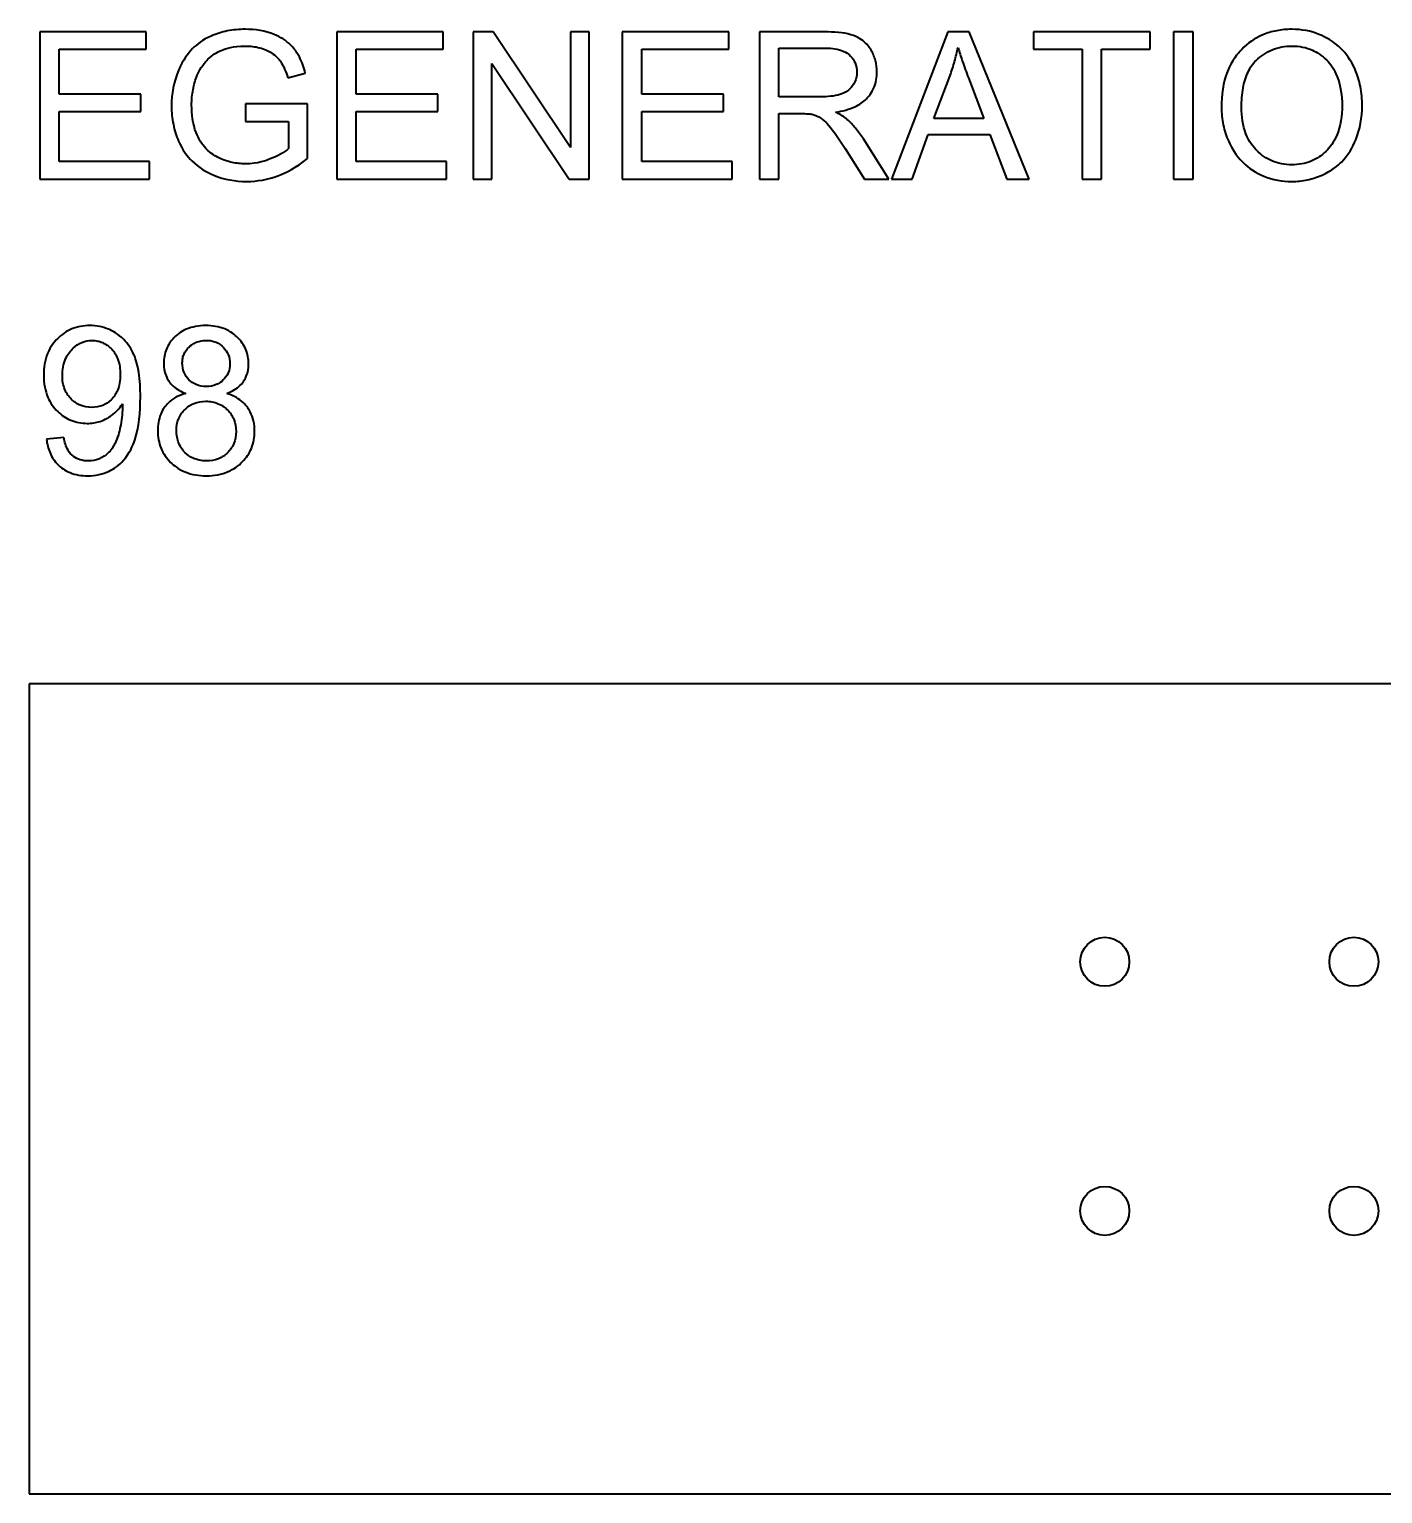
# Model space of a CAD drawing. Header units: millimetres. Extents: x 0 to 5945, y 0 to 4205.
# Drawn here: x 4345.27 to 4359.07, y 2998.68 to 3013.61 of the extents above; entities that cross this region are included whole.
import ezdxf

# ---------------------------------------------------------------- set-up
doc = ezdxf.new("R2010")
doc.units = ezdxf.units.MM
doc.header["$LTSCALE"] = 5
doc.layers.add('가시적인 것(ISO)', color=3, linetype='Continuous', lineweight=40)

msp = doc.modelspace()

# ---------------------------------------------------------------- linework, layer by layer
at = {"layer": '가시적인 것(ISO)'}
for p, q in [((4346.4621, 3013.5796), (4345.376, 3013.5796)), ((4345.376, 3013.5796), (4345.376, 3012.0796)), ((4346.4621, 3013.4024), (4346.4621, 3013.5796)), ((4349.4907, 3013.5796), (4348.4045, 3013.5796)), ((4348.4045, 3013.5796), (4348.4045, 3012.0796)), ((4349.4907, 3013.4024), (4349.4907, 3013.5796)), ((4350.0006, 3013.5796), (4349.7971, 3013.5796)), ((4349.7971, 3013.5796), (4349.7971, 3012.0796)), ((4350.7895, 3012.402), (4350.0006, 3013.5796)), ((4350.9792, 3013.5796), (4350.7895, 3013.5796)), ((4350.7895, 3013.5796), (4350.7895, 3012.402)), ((4350.9792, 3012.0796), (4350.9792, 3013.5796)), ((4352.4026, 3013.5796), (4351.3165, 3013.5796)), ((4351.3165, 3013.5796), (4351.3165, 3012.0796)), ((4352.4026, 3013.4024), (4352.4026, 3013.5796)), ((4353.379, 3013.5796), (4352.7136, 3013.5796)), ((4352.7136, 3013.5796), (4352.7136, 3012.0796)), ((4354.6366, 3013.5796), (4354.0604, 3012.0796)), ((4354.8516, 3013.5796), (4354.6366, 3013.5796)), ((4355.4644, 3012.0796), (4354.8516, 3013.5796)), ((4356.6991, 3013.5796), (4355.5101, 3013.5796)), ((4355.5101, 3013.5796), (4355.5101, 3013.4024)), ((4356.6991, 3013.4024), (4356.6991, 3013.5796)), ((4357.1359, 3013.5796), (4356.9369, 3013.5796)), ((4356.9369, 3013.5796), (4356.9369, 3012.0796)), ((4357.1359, 3012.0796), (4357.1359, 3013.5796)), ((4345.5749, 3012.9439), (4345.5749, 3013.4024)), ((4345.5749, 3013.4024), (4346.4621, 3013.4024)), ((4348.6035, 3012.9439), (4348.6035, 3013.4024)), ((4348.6035, 3013.4024), (4349.4907, 3013.4024)), ((4351.5154, 3012.9439), (4351.5154, 3013.4024)), ((4351.5154, 3013.4024), (4352.4026, 3013.4024)), ((4352.9125, 3012.9176), (4352.9125, 3013.4138)), ((4352.9125, 3013.4138), (4353.387, 3013.4138)), ((4355.5101, 3013.4024), (4356.004, 3013.4024)), ((4356.004, 3013.4024), (4356.004, 3012.0796)), ((4356.2029, 3013.4024), (4356.6991, 3013.4024)), ((4356.2029, 3012.0796), (4356.2029, 3013.4024)), ((4347.9061, 3013.1108), (4348.0844, 3013.16)), ((4349.9869, 3012.0796), (4349.9869, 3013.2572)), ((4349.9869, 3013.2572), (4350.7757, 3012.0796)), ((4354.4926, 3012.6947), (4354.6584, 3013.1348)), ((4354.8447, 3013.1108), (4355.0025, 3012.6947)), ((4346.4061, 3012.9439), (4345.5749, 3012.9439)), ((4346.4061, 3012.7667), (4346.4061, 3012.9439)), ((4349.4347, 3012.9439), (4348.6035, 3012.9439)), ((4349.4347, 3012.7667), (4349.4347, 3012.9439)), ((4352.3466, 3012.9439), (4351.5154, 3012.9439)), ((4352.3466, 3012.7667), (4352.3466, 3012.9439)), ((4353.339, 3012.9176), (4352.9125, 3012.9176)), ((4345.5749, 3012.2568), (4345.5749, 3012.7667)), ((4345.5749, 3012.7667), (4346.4061, 3012.7667)), ((4348.1073, 3012.8444), (4347.4728, 3012.8444)), ((4347.4728, 3012.8444), (4347.4728, 3012.6672)), ((4348.1073, 3012.2888), (4348.1073, 3012.8444)), ((4348.6035, 3012.2568), (4348.6035, 3012.7667)), ((4348.6035, 3012.7667), (4349.4347, 3012.7667)), ((4351.5154, 3012.2568), (4351.5154, 3012.7667)), ((4351.5154, 3012.7667), (4352.3466, 3012.7667)), ((4352.9125, 3012.0796), (4352.9125, 3012.7461)), ((4352.9125, 3012.7461), (4353.1423, 3012.7461)), ((4347.4728, 3012.6672), (4347.9129, 3012.6672)), ((4347.9129, 3012.6672), (4347.9129, 3012.3894)), ((4355.0025, 3012.6947), (4354.4926, 3012.6947)), ((4354.0341, 3012.0796), (4353.7746, 3012.4877)), ((4354.2708, 3012.0796), (4354.4354, 3012.5335)), ((4354.4354, 3012.5335), (4355.0642, 3012.5335)), ((4355.0642, 3012.5335), (4355.238, 3012.0796)), ((4353.5871, 3012.3917), (4353.786, 3012.0796)), ((4346.4964, 3012.2568), (4345.5749, 3012.2568)), ((4346.4964, 3012.0796), (4346.4964, 3012.2568)), ((4349.525, 3012.2568), (4348.6035, 3012.2568)), ((4349.525, 3012.0796), (4349.525, 3012.2568)), ((4352.4369, 3012.2568), (4351.5154, 3012.2568)), ((4352.4369, 3012.0796), (4352.4369, 3012.2568)), ((4345.376, 3012.0796), (4346.4964, 3012.0796)), ((4348.4045, 3012.0796), (4349.525, 3012.0796)), ((4349.7971, 3012.0796), (4349.9869, 3012.0796)), ((4350.7757, 3012.0796), (4350.9792, 3012.0796)), ((4351.3165, 3012.0796), (4352.4369, 3012.0796)), ((4352.7136, 3012.0796), (4352.9125, 3012.0796)), ((4353.786, 3012.0796), (4354.0341, 3012.0796)), ((4354.0604, 3012.0796), (4354.2708, 3012.0796)), ((4355.238, 3012.0796), (4355.4644, 3012.0796)), ((4356.004, 3012.0796), (4356.2029, 3012.0796)), ((4356.9369, 3012.0796), (4357.1359, 3012.0796)), ((4345.6218, 3009.4431), (4345.4446, 3009.4271)), ((4345.2698, 3006.9317), (4345.2698, 2998.6767)), ((4397.6755, 3006.9317), (4345.2698, 3006.9317)), ((4345.2698, 2998.6767), (4397.6776, 2998.6767))]:
    msp.add_line(p, q, dxfattribs=at)
for centre in [(4356.2358, 3004.0996), (4358.7758, 3004.0996), (4356.2358, 3001.5596), (4358.7758, 3001.5596)]:
    msp.add_circle(centre, 0.2499, dxfattribs=at)
for points, knots in [([(4347.4716, 3013.6059), (4347.41, 3013.6059), (4347.3484, 3013.6007), (4347.2313, 3013.5776), (4347.1764, 3013.5607), (4347.0372, 3013.499), (4346.978, 3013.4527), (4346.8894, 3013.3631), (4346.8366, 3013.2946), (4346.7431, 3013.0706), (4346.7205, 3012.9488), (4346.7205, 3012.8227)], [-0.14721235, -0.14721235, -0.14721235, -0.14721235, -0.12577569, -0.12577569, -0.10570776, -0.10570776, -0.07281635, -0.07281635, -0.03782908, -0.03782908, 0, 0, 0, 0]), ([(4348.0844, 3013.16), (4348.07, 3013.2165), (4348.0504, 3013.2729), (4347.991, 3013.3871), (4347.9574, 3013.4248), (4347.8872, 3013.4931), (4347.8299, 3013.5271), (4347.6741, 3013.5903), (4347.5735, 3013.6059), (4347.4716, 3013.6059)], [-0.067842558, -0.067842558, -0.067842558, -0.067842558, -0.059986485, -0.059986485, -0.050508001, -0.050508001, -0.030565171, -0.030565171, 0, 0, 0, 0]), ([(4353.9129, 3013.1703), (4353.9129, 3013.2098), (4353.9081, 3013.2487), (4353.8876, 3013.3243), (4353.8724, 3013.3597), (4353.8355, 3013.4213), (4353.809, 3013.4585), (4353.7257, 3013.5244), (4353.6828, 3013.541), (4353.5701, 3013.573), (4353.4726, 3013.5796), (4353.379, 3013.5796)], [-0.082554785, -0.082554785, -0.082554785, -0.082554785, -0.067756942, -0.067756942, -0.053186986, -0.053186986, -0.040859191, -0.040859191, -0.028070578, -0.028070578, 0, 0, 0, 0]), ([(4358.1431, 3013.6059), (4358.0906, 3013.6059), (4358.0382, 3013.6015), (4357.9382, 3013.5824), (4357.8911, 3013.5685), (4357.7644, 3013.5144), (4357.6933, 3013.4644), (4357.5907, 3013.3589), (4357.5313, 3013.2878), (4357.4416, 3013.0596), (4357.4251, 3012.9339), (4357.4251, 3012.8101)], [-0.19143466, -0.19143466, -0.19143466, -0.19143466, -0.15889809, -0.15889809, -0.12834058, -0.12834058, -0.07348679, -0.07348679, -0.03714084, -0.03714084, 0, 0, 0, 0]), ([(4358.86, 3012.8273), (4358.86, 3012.8923), (4358.8545, 3012.9573), (4358.8304, 3013.0811), (4358.8128, 3013.1393), (4358.7439, 3013.2978), (4358.6902, 3013.3628), (4358.5678, 3013.4864), (4358.4813, 3013.5294), (4358.338, 3013.589), (4358.242, 3013.6059), (4358.1431, 3013.6059)], [-0.064805132, -0.064805132, -0.064805132, -0.064805132, -0.059813218, -0.059813218, -0.055125454, -0.055125454, -0.046553542, -0.046553542, -0.029657398, -0.029657398, 0, 0, 0, 0]), ([(4346.9823, 3013.1371), (4347.0157, 3013.215), (4347.0614, 3013.2703), (4347.1324, 3013.3412), (4347.1821, 3013.3714), (4347.2718, 3013.4088), (4347.3462, 3013.4355), (4347.4728, 3013.4355)], [-0.13493773, -0.13493773, -0.13493773, -0.13493773, -0.09396152, -0.09396152, -0.03797361, -0.03797361, 0, 0, 0, 0]), ([(4347.4728, 3013.4355), (4347.5218, 3013.4355), (4347.5706, 3013.43), (4347.6686, 3013.4035), (4347.7104, 3013.3834), (4347.7888, 3013.3337), (4347.8145, 3013.3022), (4347.8629, 3013.2327), (4347.8875, 3013.1728), (4347.9061, 3013.1108)], [-0.03972874, -0.03972874, -0.03972874, -0.03972874, -0.034245701, -0.034245701, -0.028384178, -0.028384178, -0.019408776, -0.019408776, 0, 0, 0, 0]), ([(4353.387, 3013.4138), (4353.4206, 3013.4138), (4353.455, 3013.4117), (4353.5158, 3013.4016), (4353.5436, 3013.3944), (4353.5994, 3013.3707), (4353.6233, 3013.3542), (4353.6644, 3013.312), (4353.6801, 3013.2888), (4353.7031, 3013.2332), (4353.7083, 3013.2021), (4353.7083, 3013.1703)], [-0.044529044, -0.044529044, -0.044529044, -0.044529044, -0.035100792, -0.035100792, -0.027223574, -0.027223574, -0.018065146, -0.018065146, -0.009540984, -0.009540984, 0, 0, 0, 0]), ([(4354.6584, 3013.1348), (4354.6753, 3013.182), (4354.6907, 3013.2298), (4354.7178, 3013.3255), (4354.7296, 3013.3735), (4354.7395, 3013.4218)], [-0.029857862, -0.029857862, -0.029857862, -0.029857862, -0.014809288, -0.014809288, 0, 0, 0, 0]), ([(4354.7395, 3013.4218), (4354.7524, 3013.3763), (4354.7678, 3013.3282), (4354.8023, 3013.2263), (4354.8236, 3013.1673), (4354.8447, 3013.1108)], [-0.032235987, -0.032235987, -0.032235987, -0.032235987, -0.018074124, -0.018074124, 0, 0, 0, 0]), ([(4357.6298, 3012.8079), (4357.6298, 3012.875), (4357.6343, 3012.9442), (4357.6564, 3013.0652), (4357.6721, 3013.12), (4357.7173, 3013.2148), (4357.7448, 3013.2552), (4357.8267, 3013.3342), (4357.8821, 3013.3718), (4358.0064, 3013.4235), (4358.0743, 3013.4355), (4358.1443, 3013.4355)], [-0.092052934, -0.092052934, -0.092052934, -0.092052934, -0.071879861, -0.071879861, -0.055129058, -0.055129058, -0.040392514, -0.040392514, -0.020979978, -0.020979978, 0, 0, 0, 0]), ([(4358.1443, 3013.4355), (4358.181, 3013.4355), (4358.2175, 3013.4321), (4358.2883, 3013.4174), (4358.3219, 3013.4065), (4358.3969, 3013.3725), (4358.4502, 3013.3411), (4358.5332, 3013.2551), (4358.5733, 3013.2025), (4358.6416, 3013.0291), (4358.6553, 3012.929), (4358.6553, 3012.8296)], [-0.15161363, -0.15161363, -0.15161363, -0.15161363, -0.12207907, -0.12207907, -0.09353157, -0.09353157, -0.05586867, -0.05586867, -0.02982063, -0.02982063, 0, 0, 0, 0]), ([(4353.7083, 3013.1703), (4353.7083, 3013.1493), (4353.7057, 3013.1287), (4353.6951, 3013.0881), (4353.6872, 3013.0687), (4353.6598, 3013.0197), (4353.6407, 3012.9998), (4353.5931, 3012.9609), (4353.5602, 3012.9478), (4353.479, 3012.9229), (4353.4078, 3012.9176), (4353.339, 3012.9176)], [-0.040242655, -0.040242655, -0.040242655, -0.040242655, -0.037314167, -0.037314167, -0.034373453, -0.034373453, -0.029455851, -0.029455851, -0.020655215, -0.020655215, 0, 0, 0, 0]), ([(4353.4911, 3012.7621), (4353.5597, 3012.7716), (4353.6302, 3012.7886), (4353.7347, 3012.8383), (4353.7732, 3012.8639), (4353.8266, 3012.9185), (4353.8598, 3012.9567), (4353.9042, 3013.0641), (4353.9129, 3013.1166), (4353.9129, 3013.1703)], [-0.10714134, -0.10714134, -0.10714134, -0.10714134, -0.06378522, -0.06378522, -0.03487676, -0.03487676, -0.01609894, -0.01609894, 0, 0, 0, 0]), ([(4346.9251, 3012.8353), (4346.9251, 3012.8879), (4346.9296, 3012.9402), (4346.9489, 3013.0418), (4346.9631, 3013.0902), (4346.9823, 3013.1371)], [-0.030997459, -0.030997459, -0.030997459, -0.030997459, -0.015215266, -0.015215266, 0, 0, 0, 0]), ([(4346.7205, 3012.8227), (4346.7205, 3012.7597), (4346.7261, 3012.6971), (4346.7505, 3012.5764), (4346.7684, 3012.5193), (4346.8322, 3012.3755), (4346.8796, 3012.3123), (4346.9965, 3012.1954), (4347.0754, 3012.1499), (4347.2577, 3012.0741), (4347.3705, 3012.0544), (4347.4865, 3012.0544)], [-0.097650624, -0.097650624, -0.097650624, -0.097650624, -0.086665002, -0.086665002, -0.076173329, -0.076173329, -0.059229411, -0.059229411, -0.034793682, -0.034793682, 0, 0, 0, 0]), ([(4347.475, 3012.2339), (4347.4288, 3012.2339), (4347.3831, 3012.2387), (4347.293, 3012.2587), (4347.2497, 3012.2736), (4347.1731, 3012.3094), (4347.1209, 3012.3376), (4347.0267, 3012.437), (4346.994, 3012.4922), (4346.9369, 3012.6413), (4346.9251, 3012.7398), (4346.9251, 3012.8353)], [-0.12211164, -0.12211164, -0.12211164, -0.12211164, -0.0958701, -0.0958701, -0.06970771, -0.06970771, -0.04783715, -0.04783715, -0.02864602, -0.02864602, 0, 0, 0, 0]), ([(4353.1423, 3012.7461), (4353.1636, 3012.7461), (4353.1871, 3012.7457), (4353.2224, 3012.7435), (4353.2394, 3012.742), (4353.2532, 3012.7393)], [-0.010708453, -0.010708453, -0.010708453, -0.010708453, -0.00424469, -0.00424469, 0, 0, 0, 0]), ([(4353.2532, 3012.7393), (4353.2771, 3012.7333), (4353.2997, 3012.724), (4353.3497, 3012.6964), (4353.3705, 3012.6794), (4353.4242, 3012.6258), (4353.4765, 3012.5634), (4353.5871, 3012.3917)], [-0.1274947, -0.1274947, -0.1274947, -0.1274947, -0.09903411, -0.09903411, -0.06125337, -0.06125337, 0, 0, 0, 0]), ([(4353.61, 3012.6878), (4353.5946, 3012.7014), (4353.577, 3012.7138), (4353.5378, 3012.7383), (4353.5142, 3012.7509), (4353.4911, 3012.7621)], [-0.01385098, -0.01385098, -0.01385098, -0.01385098, -0.007715528, -0.007715528, 0, 0, 0, 0]), ([(4357.4251, 3012.8101), (4357.4251, 3012.7497), (4357.4311, 3012.6899), (4357.4561, 3012.5721), (4357.4747, 3012.5154), (4357.5266, 3012.3995), (4357.5691, 3012.3233), (4357.7038, 3012.1906), (4357.778, 3012.1417), (4357.9488, 3012.0709), (4358.0447, 3012.0544), (4358.1431, 3012.0544)], [-0.14192818, -0.14192818, -0.14192818, -0.14192818, -0.11405002, -0.11405002, -0.08635519, -0.08635519, -0.05547227, -0.05547227, -0.02951929, -0.02951929, 0, 0, 0, 0]), ([(4358.142, 3012.2248), (4358.1065, 3012.2248), (4358.0712, 3012.2278), (4358.0033, 3012.2409), (4357.9712, 3012.2505), (4357.8809, 3012.289), (4357.8291, 3012.3258), (4357.7517, 3012.405), (4357.708, 3012.458), (4357.6421, 3012.625), (4357.6298, 3012.717), (4357.6298, 3012.8079)], [-0.13049479, -0.13049479, -0.13049479, -0.13049479, -0.1101568, -0.1101568, -0.09082187, -0.09082187, -0.05382285, -0.05382285, -0.02726036, -0.02726036, 0, 0, 0, 0]), ([(4358.6553, 3012.8296), (4358.6553, 3012.7263), (4358.6416, 3012.6197), (4358.5721, 3012.4552), (4358.5336, 3012.4032), (4358.447, 3012.3188), (4358.3975, 3012.2852), (4358.2779, 3012.2358), (4358.2106, 3012.2248), (4358.142, 3012.2248)], [-0.08165834, -0.08165834, -0.08165834, -0.08165834, -0.056858224, -0.056858224, -0.038828354, -0.038828354, -0.020596198, -0.020596198, 0, 0, 0, 0]), ([(4358.1431, 3012.0544), (4358.1964, 3012.0544), (4358.2493, 3012.0597), (4358.353, 3012.0815), (4358.4028, 3012.0978), (4358.5537, 3012.1653), (4358.6159, 3012.2205), (4358.7191, 3012.3241), (4358.7648, 3012.4053), (4358.8407, 3012.5893), (4358.86, 3012.7071), (4358.86, 3012.8273)], [-0.080528144, -0.080528144, -0.080528144, -0.080528144, -0.075447995, -0.075447995, -0.070426102, -0.070426102, -0.059696953, -0.059696953, -0.036044141, -0.036044141, 0, 0, 0, 0]), ([(4353.7746, 3012.4877), (4353.75, 3012.5257), (4353.7233, 3012.5628), (4353.6684, 3012.6296), (4353.6402, 3012.6599), (4353.61, 3012.6878)], [-0.025939873, -0.025939873, -0.025939873, -0.025939873, -0.012351476, -0.012351476, 0, 0, 0, 0]), ([(4347.9129, 3012.3894), (4347.867, 3012.3485), (4347.8009, 3012.3135), (4347.6887, 3012.2681), (4347.5987, 3012.2339), (4347.475, 3012.2339)], [-0.10828226, -0.10828226, -0.10828226, -0.10828226, -0.03709685, -0.03709685, 0, 0, 0, 0]), ([(4347.4865, 3012.0544), (4347.5964, 3012.0544), (4347.7027, 3012.0744), (4347.8853, 3012.1435), (4347.9886, 3012.1942), (4348.1073, 3012.2888)], [-0.10416444, -0.10416444, -0.10416444, -0.10416444, -0.04552945, -0.04552945, 0, 0, 0, 0]), ([(4345.8882, 3010.5853), (4345.8242, 3010.5853), (4345.7617, 3010.5749), (4345.6473, 3010.5277), (4345.599, 3010.4942), (4345.5258, 3010.4207), (4345.4857, 3010.3724), (4345.4282, 3010.23), (4345.4171, 3010.1545), (4345.4171, 3010.0788)], [-0.11186411, -0.11186411, -0.11186411, -0.11186411, -0.0778584, -0.0778584, -0.04605762, -0.04605762, -0.02271146, -0.02271146, 0, 0, 0, 0]), ([(4346.4026, 3009.8604), (4346.4026, 3009.9417), (4346.3985, 3010.0281), (4346.3713, 3010.2052), (4346.3496, 3010.2598), (4346.311, 3010.3465), (4346.2768, 3010.3992), (4346.1783, 3010.4985), (4346.1201, 3010.5302), (4346.0163, 3010.5735), (4345.9534, 3010.5853), (4345.8882, 3010.5853)], [-0.056113582, -0.056113582, -0.056113582, -0.056113582, -0.051257589, -0.051257589, -0.04541962, -0.04541962, -0.033726092, -0.033726092, -0.019563725, -0.019563725, 0, 0, 0, 0]), ([(4347.0703, 3010.5853), (4347.0348, 3010.5853), (4346.9991, 3010.5825), (4346.9321, 3010.5699), (4346.9008, 3010.5608), (4346.8328, 3010.5315), (4346.7882, 3010.5056), (4346.7121, 3010.4267), (4346.6862, 3010.3888), (4346.6489, 3010.2989), (4346.6404, 3010.2496), (4346.6404, 3010.1989)], [-0.079215251, -0.079215251, -0.079215251, -0.079215251, -0.062986053, -0.062986053, -0.048094577, -0.048094577, -0.029171034, -0.029171034, -0.015208512, -0.015208512, 0, 0, 0, 0]), ([(4347.5059, 3010.1943), (4347.5059, 3010.245), (4347.4973, 3010.2943), (4347.4584, 3010.388), (4347.4295, 3010.4289), (4347.3669, 3010.4911), (4347.3253, 3010.5258), (4347.2016, 3010.5758), (4347.136, 3010.5853), (4347.0703, 3010.5853)], [-0.094920708, -0.094920708, -0.094920708, -0.094920708, -0.067464587, -0.067464587, -0.040012889, -0.040012889, -0.019709417, -0.019709417, 0, 0, 0, 0]), ([(4345.6069, 3010.0731), (4345.6069, 3010.1038), (4345.6094, 3010.1346), (4345.6206, 3010.1925), (4345.6288, 3010.2195), (4345.6613, 3010.2928), (4345.6901, 3010.3281), (4345.7438, 3010.3789), (4345.773, 3010.399), (4345.8396, 3010.4267), (4345.8747, 3010.4332), (4345.911, 3010.4332)], [-0.046111422, -0.046111422, -0.046111422, -0.046111422, -0.039327366, -0.039327366, -0.033084761, -0.033084761, -0.021625911, -0.021625911, -0.010902216, -0.010902216, 0, 0, 0, 0]), ([(4345.911, 3010.4332), (4345.9292, 3010.4332), (4345.9474, 3010.4316), (4345.9825, 3010.4246), (4345.9993, 3010.4194), (4346.0494, 3010.3979), (4346.0788, 3010.3764), (4346.1279, 3010.3262), (4346.1524, 3010.294), (4346.1906, 3010.1974), (4346.198, 3010.1424), (4346.198, 3010.088)], [-0.063336708, -0.063336708, -0.063336708, -0.063336708, -0.055260838, -0.055260838, -0.047437096, -0.047437096, -0.031127035, -0.031127035, -0.01632712, -0.01632712, 0, 0, 0, 0]), ([(4346.8302, 3010.2057), (4346.8302, 3010.2209), (4346.8316, 3010.236), (4346.8373, 3010.2653), (4346.8416, 3010.2793), (4346.8593, 3010.3209), (4346.877, 3010.3454), (4346.9121, 3010.38), (4346.9359, 3010.4008), (4347.0046, 3010.4289), (4347.0389, 3010.4344), (4347.0738, 3010.4344)], [-0.06015247, -0.06015247, -0.06015247, -0.06015247, -0.050619123, -0.050619123, -0.041399421, -0.041399421, -0.022243914, -0.022243914, -0.01045809, -0.01045809, 0, 0, 0, 0]), ([(4347.0738, 3010.4344), (4347.0915, 3010.4344), (4347.1092, 3010.4329), (4347.1432, 3010.4263), (4347.1592, 3010.4214), (4347.2033, 3010.4024), (4347.2284, 3010.3845), (4347.2706, 3010.3408), (4347.287, 3010.3168), (4347.3107, 3010.2595), (4347.3161, 3010.2279), (4347.3161, 3010.1954)], [-0.038272807, -0.038272807, -0.038272807, -0.038272807, -0.032965267, -0.032965267, -0.027941351, -0.027941351, -0.018596484, -0.018596484, -0.009730318, -0.009730318, 0, 0, 0, 0]), ([(4346.6404, 3010.1989), (4346.6404, 3010.1734), (4346.6428, 3010.148), (4346.6531, 3010.0997), (4346.6607, 3010.0771), (4346.6838, 3010.0293), (4346.7033, 3009.9979), (4346.7751, 3009.9342), (4346.8202, 3009.9107), (4346.8668, 3009.8936)], [-0.052292432, -0.052292432, -0.052292432, -0.052292432, -0.040172235, -0.040172235, -0.028776376, -0.028776376, -0.014885918, -0.014885918, 0, 0, 0, 0]), ([(4347.0749, 3009.9645), (4347.0388, 3009.9645), (4347.0031, 3009.9701), (4346.9419, 3009.9957), (4346.9174, 3010.0125), (4346.8757, 3010.0548), (4346.8597, 3010.0787), (4346.8355, 3010.1376), (4346.8302, 3010.1714), (4346.8302, 3010.2057)], [-0.038902299, -0.038902299, -0.038902299, -0.038902299, -0.028107668, -0.028107668, -0.019092695, -0.019092695, -0.010293669, -0.010293669, 0, 0, 0, 0]), ([(4347.3161, 3010.1954), (4347.3161, 3010.164), (4347.3108, 3010.1333), (4347.2849, 3010.0716), (4347.2651, 3010.0476), (4347.2273, 3010.0103), (4347.2033, 3009.9942), (4347.1438, 3009.9698), (4347.1096, 3009.9645), (4347.0749, 3009.9645)], [-0.032591259, -0.032591259, -0.032591259, -0.032591259, -0.026334274, -0.026334274, -0.019259396, -0.019259396, -0.010407132, -0.010407132, 0, 0, 0, 0]), ([(4347.2841, 3009.8936), (4347.3104, 3009.9035), (4347.3361, 3009.9156), (4347.3818, 3009.9435), (4347.402, 3009.9588), (4347.4551, 3010.0113), (4347.4727, 3010.0462), (4347.4989, 3010.1096), (4347.5059, 3010.1515), (4347.5059, 3010.1943)], [-0.029006907, -0.029006907, -0.029006907, -0.029006907, -0.024582619, -0.024582619, -0.020589708, -0.020589708, -0.012840748, -0.012840748, 0, 0, 0, 0]), ([(4345.4171, 3010.0788), (4345.4171, 3010.0387), (4345.4203, 3009.9984), (4345.4346, 3009.9226), (4345.4451, 3009.8872), (4345.4837, 3009.7978), (4345.5175, 3009.7498), (4345.5995, 3009.6708), (4345.6433, 3009.641), (4345.7463, 3009.5981), (4345.8027, 3009.5883), (4345.8607, 3009.5883)], [-0.074584449, -0.074584449, -0.074584449, -0.074584449, -0.062584917, -0.062584917, -0.051538206, -0.051538206, -0.033489182, -0.033489182, -0.017391124, -0.017391124, 0, 0, 0, 0]), ([(4345.9064, 3009.7507), (4345.8662, 3009.7507), (4345.8269, 3009.7573), (4345.7545, 3009.7875), (4345.7237, 3009.809), (4345.6749, 3009.8583), (4345.65, 3009.8897), (4345.6141, 3009.978), (4345.6069, 3010.0254), (4345.6069, 3010.0731)], [-0.064461308, -0.064461308, -0.064461308, -0.064461308, -0.046062921, -0.046062921, -0.028598463, -0.028598463, -0.014318977, -0.014318977, 0, 0, 0, 0]), ([(4346.198, 3010.088), (4346.198, 3010.0583), (4346.1958, 3010.0283), (4346.1858, 3009.9728), (4346.1785, 3009.9471), (4346.1553, 3009.8924), (4346.1357, 3009.8593), (4346.079, 3009.804), (4346.0509, 3009.785), (4345.9832, 3009.757), (4345.9452, 3009.7507), (4345.9064, 3009.7507)], [-0.05841259, -0.05841259, -0.05841259, -0.05841259, -0.046277464, -0.046277464, -0.035383398, -0.035383398, -0.021976872, -0.021976872, -0.011631234, -0.011631234, 0, 0, 0, 0]), ([(4346.8668, 3009.8936), (4346.8314, 3009.8845), (4346.7971, 3009.8718), (4346.7352, 3009.8381), (4346.7082, 3009.8182), (4346.6579, 3009.7676), (4346.6301, 3009.7306), (4346.5883, 3009.6279), (4346.5798, 3009.5711), (4346.5798, 3009.514)], [-0.063586436, -0.063586436, -0.063586436, -0.063586436, -0.047854252, -0.047854252, -0.033252794, -0.033252794, -0.017127974, -0.017127974, 0, 0, 0, 0]), ([(4347.5677, 3009.5083), (4347.5677, 3009.5435), (4347.5642, 3009.5786), (4347.5489, 3009.6452), (4347.5376, 3009.6761), (4347.5031, 3009.7416), (4347.4755, 3009.7799), (4347.3907, 3009.8506), (4347.3389, 3009.8761), (4347.2841, 3009.8936)], [-0.059536346, -0.059536346, -0.059536346, -0.059536346, -0.045909591, -0.045909591, -0.033109529, -0.033109529, -0.017244384, -0.017244384, 0, 0, 0, 0]), ([(4345.8607, 3009.5883), (4345.9054, 3009.5883), (4345.9491, 3009.5949), (4346.0414, 3009.6253), (4346.0806, 3009.6491), (4346.1529, 3009.7012), (4346.1898, 3009.7399), (4346.2186, 3009.7861)], [-0.035593684, -0.035593684, -0.035593684, -0.035593684, -0.026736508, -0.026736508, -0.01633601, -0.01633601, 0, 0, 0, 0]), ([(4345.8653, 3009.0544), (4345.9042, 3009.0544), (4345.943, 3009.0581), (4346.0172, 3009.0743), (4346.0521, 3009.0861), (4346.1307, 3009.1242), (4346.1833, 3009.1587), (4346.2921, 3009.2827), (4346.3261, 3009.3601), (4346.3892, 3009.5458), (4346.4026, 3009.7052), (4346.4026, 3009.8604)], [-0.11105698, -0.11105698, -0.11105698, -0.11105698, -0.09772317, -0.09772317, -0.08503725, -0.08503725, -0.0678046, -0.0678046, -0.04656878, -0.04656878, 0, 0, 0, 0]), ([(4346.2197, 3009.7495), (4346.2197, 3009.6818), (4346.2126, 3009.6147), (4346.1893, 3009.5087), (4346.1717, 3009.4396), (4346.1272, 3009.3505), (4346.105, 3009.3142), (4346.0495, 3009.2637), (4346.0214, 3009.242), (4345.9478, 3009.2116), (4345.9092, 3009.2053), (4345.8699, 3009.2053)], [-0.17324431, -0.17324431, -0.17324431, -0.17324431, -0.09436797, -0.09436797, -0.04695364, -0.04695364, -0.02387574, -0.02387574, -0.01180662, -0.01180662, 0, 0, 0, 0]), ([(4346.2186, 3009.7861), (4346.2189, 3009.7791), (4346.2192, 3009.7714), (4346.2196, 3009.7598), (4346.2197, 3009.7542), (4346.2197, 3009.7495)], [-0.0035197561, -0.0035197561, -0.0035197561, -0.0035197561, -0.0013911233, -0.0013911233, 0, 0, 0, 0]), ([(4346.7696, 3009.5129), (4346.7696, 3009.5559), (4346.7767, 3009.598), (4346.8104, 3009.6779), (4346.8346, 3009.7086), (4346.884, 3009.757), (4346.9137, 3009.7771), (4346.9862, 3009.8069), (4347.0273, 3009.8136), (4347.0692, 3009.8136)], [-0.042911015, -0.042911015, -0.042911015, -0.042911015, -0.03329197, -0.03329197, -0.023510488, -0.023510488, -0.012559498, -0.012559498, 0, 0, 0, 0]), ([(4347.0692, 3009.8136), (4347.1133, 3009.8136), (4347.1565, 3009.8064), (4347.243, 3009.7699), (4347.2742, 3009.7427), (4347.3198, 3009.6962), (4347.3404, 3009.6656), (4347.3711, 3009.5912), (4347.3779, 3009.549), (4347.3779, 3009.506)], [-0.039793614, -0.039793614, -0.039793614, -0.039793614, -0.032431086, -0.032431086, -0.02413885, -0.02413885, -0.012892399, -0.012892399, 0, 0, 0, 0]), ([(4345.8699, 3009.2053), (4345.8422, 3009.2053), (4345.8147, 3009.2087), (4345.7638, 3009.2244), (4345.7413, 3009.2358), (4345.7004, 3009.267), (4345.6816, 3009.2872), (4345.6429, 3009.3545), (4345.6298, 3009.3996), (4345.6218, 3009.4431)], [-0.043763459, -0.043763459, -0.043763459, -0.043763459, -0.033107381, -0.033107381, -0.023222073, -0.023222073, -0.013266949, -0.013266949, 0, 0, 0, 0]), ([(4346.5798, 3009.514), (4346.5798, 3009.4519), (4346.59, 3009.3912), (4346.6363, 3009.2796), (4346.6692, 3009.2323), (4346.7413, 3009.1606), (4346.7886, 3009.1214), (4346.9271, 3009.0653), (4347.0002, 3009.0544), (4347.0738, 3009.0544)], [-0.10852132, -0.10852132, -0.10852132, -0.10852132, -0.07572496, -0.07572496, -0.04480295, -0.04480295, -0.02205043, -0.02205043, 0, 0, 0, 0]), ([(4347.0749, 3009.2053), (4347.0514, 3009.2053), (4347.0282, 3009.2077), (4346.9826, 3009.2175), (4346.9607, 3009.2248), (4346.9118, 3009.2473), (4346.8818, 3009.2655), (4346.8404, 3009.3075), (4346.8155, 3009.3363), (4346.7783, 3009.4266), (4346.7696, 3009.4689), (4346.7696, 3009.5129)], [-0.10294245, -0.10294245, -0.10294245, -0.10294245, -0.08058388, -0.08058388, -0.05850867, -0.05850867, -0.02931282, -0.02931282, -0.01319269, -0.01319269, 0, 0, 0, 0]), ([(4347.0738, 3009.0544), (4347.1137, 3009.0544), (4347.1536, 3009.0576), (4347.229, 3009.0718), (4347.2643, 3009.0822), (4347.3539, 3009.1207), (4347.4022, 3009.1545), (4347.4828, 3009.2378), (4347.5134, 3009.2827), (4347.5576, 3009.3893), (4347.5677, 3009.448), (4347.5677, 3009.5083)], [-0.075935171, -0.075935171, -0.075935171, -0.075935171, -0.063935306, -0.063935306, -0.052865054, -0.052865054, -0.034609063, -0.034609063, -0.018083542, -0.018083542, 0, 0, 0, 0]), ([(4347.3779, 3009.506), (4347.3779, 3009.4631), (4347.3709, 3009.421), (4347.3379, 3009.3425), (4347.3147, 3009.3122), (4347.2645, 3009.2628), (4347.2343, 3009.2425), (4347.1603, 3009.2121), (4347.1179, 3009.2053), (4347.0749, 3009.2053)], [-0.04420185, -0.04420185, -0.04420185, -0.04420185, -0.034037264, -0.034037264, -0.024014766, -0.024014766, -0.012903338, -0.012903338, 0, 0, 0, 0]), ([(4345.4446, 3009.4271), (4345.4508, 3009.3789), (4345.4625, 3009.3311), (4345.5013, 3009.2418), (4345.5278, 3009.2018), (4345.5907, 3009.1395), (4345.6304, 3009.1089), (4345.7424, 3009.0635), (4345.8037, 3009.0544), (4345.8653, 3009.0544)], [-0.079559181, -0.079559181, -0.079559181, -0.079559181, -0.057893525, -0.057893525, -0.036226837, -0.036226837, -0.018482018, -0.018482018, 0, 0, 0, 0])]:
    msp.add_open_spline(points, degree=3, knots=knots, dxfattribs=at)

doc.saveas('drawing.dxf')
